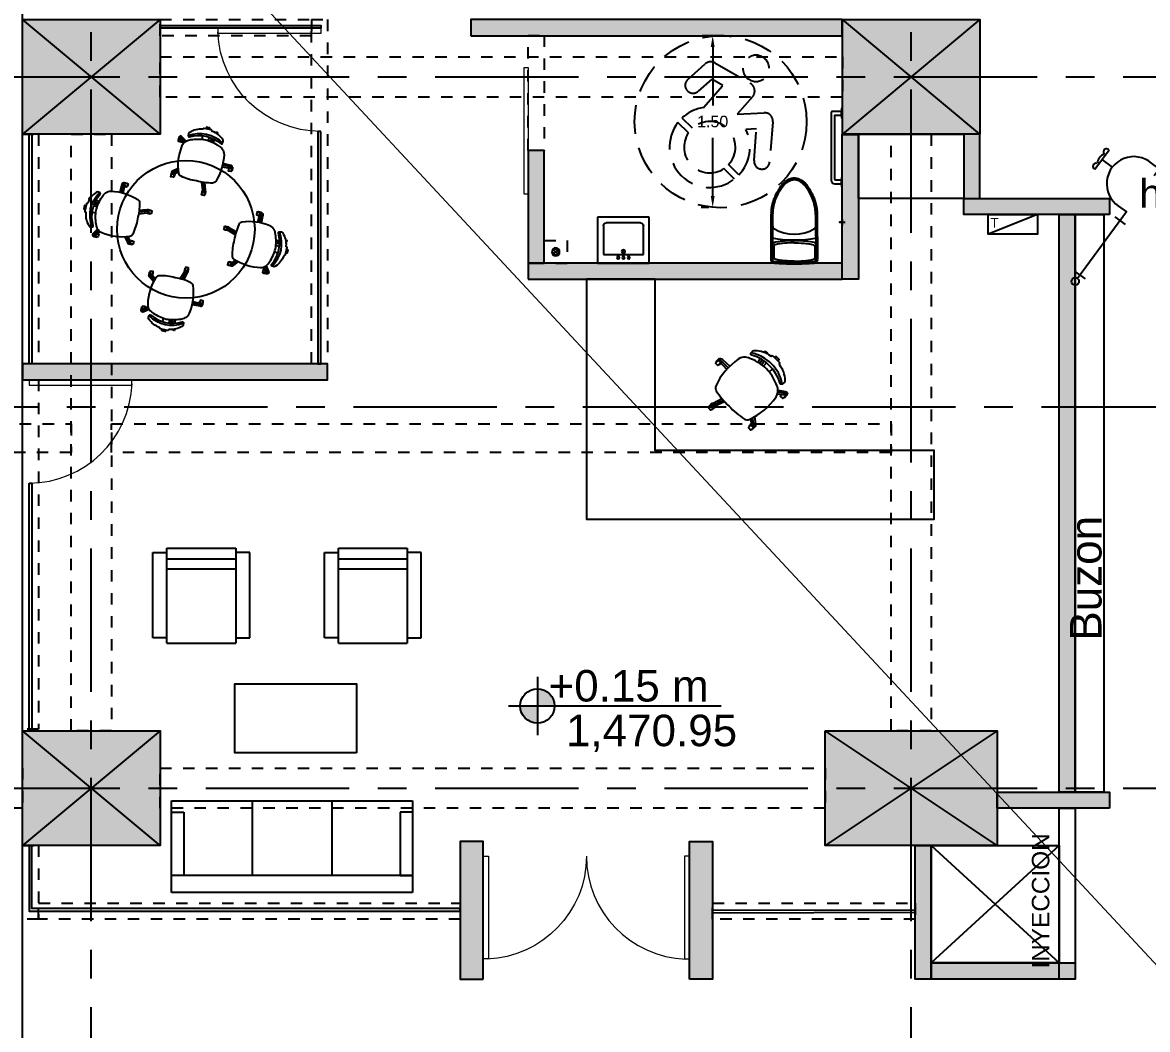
# Model space of a CAD drawing. Header units: metres. Extents: x -598 to 357, y -242 to 574.
# Drawn here: x -305.58 to -295.77, y 411.89 to 420.67 of the extents above; entities that cross this region are included whole.
import ezdxf

# ---------------------------------------------------------------- set-up
doc = ezdxf.new("R2010")
doc.units = ezdxf.units.M
doc.header["$PDMODE"] = 3
for name, pattern in [('xref_Nivel PB$0$CENTERX2', [4, 2.5, -0.5, 0.5, -0.5]), ('xref_Nivel PB$0$DASHED2', [0.375, 0.25, -0.125]), ('xref_Nivel PB$0$HIDDEN2', [0.1875, 0.125, -0.0625]), ('xref_Nivel PB$0$PHANTOM', [63.5, 31.75, -6.35, 6.35, -6.35, 6.35, -6.35]), ('Zxref_Eje_Pb$0$HIDDEN2', [0.1875, 0.125, -0.0625]), ('Zxref_Eje_Pb$0$ZXREF-EJES NTECH$0$XREF-EJES$0$CENTERX2', [4, 2.5, -0.5, 0.5, -0.5])]:
    doc.linetypes.add(name, pattern=pattern)
doc.layers.add('Muro Mamspoteria', color=5, linetype='Continuous', lineweight=9)
doc.layers.add('xref_Nivel PB$0$P-puerta', color=1, linetype='Continuous', lineweight=18)
for name, color, linetype in [('xref_Nivel PB$0$A-artefactos', 8, 'Continuous'), ('xref_Nivel PB$0$B-bordillo', 1, 'Continuous'), ('xref_Nivel PB$0$C-corte', 240, 'xref_Nivel PB$0$PHANTOM'), ('xref_Nivel PB$0$D-dintel mamposteria', 1, 'Continuous'), ('xref_Nivel PB$0$D-ducto', 2, 'Continuous'), ('xref_Nivel PB$0$G-grifo', 150, 'Continuous'), ('xref_Nivel PB$0$H-hatch mamposteria', 8, 'Continuous'), ('xref_Nivel PB$0$M-minusvalidos', 8, 'Continuous'), ('xref_Nivel PB$0$M-muebles', 1, 'Continuous'), ('xref_Nivel PB$0$M-muro mamposteria', 5, 'Continuous'), ('xref_Nivel PB$0$N-nivel', 2, 'Continuous'), ('xref_Nivel PB$0$R-reposadera', 1, 'Continuous'), ('xref_Nivel PB$0$T-tablero electrico', 42, 'Continuous'), ('xref_Nivel PB$0$T-texto', 2, 'Continuous'), ('xref_Nivel PB$0$V-vidrio', 1, 'Continuous'), ('xref_Nivel PB$0$Z-XREF', 7, 'Continuous'), ('Zxref_Eje_Pb$0$EJE-Columna', 4, 'Continuous'), ('Zxref_Eje_Pb$0$EJE-Linea', 8, 'Continuous'), ('Zxref_Eje_Pb$0$EJE-Viga', 8, 'Zxref_Eje_Pb$0$HIDDEN2')]:
    doc.layers.add(name, color=color, linetype=linetype)
doc.styles.add('xref_Nivel PB$0$Standard', font='arial.ttf')
doc.styles.add('xref_Nivel PB$0$TS', font='arial.ttf')
doc.dimstyles.new('xref_Nivel PB$0$Standard', dxfattribs={"dimtxt": 0.1, "dimasz": 0.1, "dimexe": 0.1, "dimexo": 0.0625, "dimgap": 0.09, "dimtad": 0, "dimtih": 1, "dimtoh": 1, "dimzin": 0, "dimdsep": 46, "dimtxsty": 'xref_Nivel PB$0$Standard', "dimcen": 0.09, "dimclrd": 1, "dimclre": 1, "dimclrt": 1, "dimadec": 0, "dimazin": 0, "dimtfac": 1, "dimtofl": 0, "dimtmove": 0, "dimatfit": 3, "dimfxl": 1, "dimtolj": 1, "dimtzin": 0, "dimarcsym": 0})

# ---------------------------------------------------------------- blocks, each defined once
blk = doc.blocks.new('xref_Nivel PB$0$Familia Puertas - P-7-13066183-AMUEBLADAS N8 _18_34')
at = {"layer": 'xref_Nivel PB$0$P-puerta'}
for p, q in [((-0.449, 1), (-0.5, 1)), ((-0.5, 1), (-0.5, 0)), ((-0.449, 0), (-0.449, 1)), ((-0.5, 0), (-0.449, 0))]:
    blk.add_line(p, q, dxfattribs=at)
at = {"layer": 'xref_Nivel PB$0$P-puerta', "color": 8, "true_color": 0x808080}
blk.add_arc((-0.497, 0.001), 1.002, 359.9645, 87.9854, dxfattribs=at)
blk = doc.blocks.new('xref_Nivel PB$0$XREF-NIVEL 3$0$silla reuniones')
at = {"layer": 'xref_Nivel PB$0$M-muebles', "linetype": 'Continuous'}
for p, q in [((302.3997, 64.1447), (302.4031, 64.1342)), ((302.4238, 64.0706), (302.4359, 64.0332)), ((302.4718, 64.039), (302.4718, 64.0785)), ((302.5437, 64.039), (302.5437, 64.0786)), ((302.7908, 64.0176), (302.7226, 63.968)), ((302.1579, 63.8118), (302.2658, 63.8118)), ((302.3997, 63.4789), (302.4331, 63.5817)), ((302.7909, 63.6061), (302.7249, 63.6541))]:
    blk.add_line(p, q, dxfattribs=at)
at = {"layer": 'xref_Nivel PB$0$M-muebles', "linetype": 'Continuous', "flags": 128}
for points in [[(302.4879, 64.1595), (302.4879, 64.1733, -0.398172), (302.4916, 64.1773), (302.5237, 64.1773, -0.412691), (302.5277, 64.1734), (302.5277, 64.1595)], [(302.3884, 64.1282, -0.742564), (302.4177, 64.1391, -0.742564)], [(302.7104, 63.9814), (302.7653, 64.0187, -1.263598), (302.7839, 63.993), (302.732, 63.9527)], [(302.7566, 63.9718, 0.310389), (302.7613, 63.9685), (302.7613, 63.9754)], [(302.7939, 64.0078, -0.257472), (302.7963, 64.0035), (302.7963, 63.9735, -0.414214), (302.7913, 63.9685), (302.7913, 63.9991)], [(302.2664, 63.7931), (302.178, 63.7959, -1.263598), (302.178, 63.8276), (302.2657, 63.8305)], [(302.1929, 63.7954), (302.1929, 63.7768, -0.414214), (302.1879, 63.7718), (302.1879, 63.7956)], [(302.4527, 63.5808), (302.421, 63.4931, -1.263598), (302.3908, 63.5029), (302.4141, 63.5832)], [(302.7301, 63.6726), (302.784, 63.6307, -1.263598), (302.7653, 63.6051), (302.7192, 63.6364)], [(302.7543, 63.6125), (302.7543, 63.5828, 0.414214), (302.7593, 63.5778), (302.7593, 63.6092)], [(302.794, 63.6147, -0.098723), (302.7943, 63.6128), (302.7943, 63.5828, -0.414214), (302.7893, 63.5778), (302.7893, 63.6043)], [(302.3885, 63.495, 0.323998), (302.385, 63.4902), (302.385, 63.4602, 0.414214), (302.39, 63.4552), (302.39, 63.4875)], [(302.4217, 63.4949, -0.319803), (302.425, 63.4902), (302.425, 63.4602, -0.414214), (302.42, 63.4552), (302.42, 63.4887)]]:
    blk.add_lwpolyline(points, format="xyb", dxfattribs=at)
for points in [[(302.3322, 64.0356, -0.474312), (302.3162, 64.0453), (302.314, 64.0688, -0.291327), (302.3235, 64.0835, -0.166781), (302.4538, 64.1465, 0.279544), (302.4599, 64.1512, -0.520787), (302.4666, 64.1595), (302.5489, 64.1595, -0.520787), (302.5557, 64.1512, 0.279544), (302.5617, 64.1465, -0.166781), (302.692, 64.0835, -0.291326), (302.7015, 64.0688), (302.6993, 64.0453, -0.466381), (302.6836, 64.0355, 0.2548)], [(302.3543, 64.0088, 0.09156), (302.3066, 63.9827, 0.169687), (302.275, 63.9269, 0.133266), (302.3012, 63.6224, 0.227697), (302.333, 63.5967, 0.074704), (302.5078, 63.5818, 0.074704), (302.6826, 63.5967, 0.227698), (302.7143, 63.6224, 0.133266), (302.7405, 63.9269, 0.169687), (302.7089, 63.9827, 0.09156), (302.6613, 64.0088, 0.085396), (302.5078, 64.0419, 0.085396)], [(302.1579, 63.8118, 0.414214), (302.1529, 63.8068), (302.1529, 63.7768, 0.414214), (302.1579, 63.7718)]]:
    blk.add_lwpolyline(points, format="xyb", close=True, dxfattribs=at)
for points in [[(302.4413, 64.0742), (302.4548, 64.0366)], [(302.4173, 64.0291), (302.4066, 64.0661)]]:
    blk.add_lwpolyline(points, dxfattribs=at)
at = {"layer": 'xref_Nivel PB$0$M-muebles', "linetype": 'Continuous'}
for points in [[(302.7613, 63.9754), (302.7613, 63.9585), (302.7913, 63.9585), (302.7913, 63.9991)], [(302.1579, 63.8118), (302.1579, 63.7618), (302.1879, 63.7618), (302.1879, 63.7956)], [(302.7593, 63.6092), (302.7593, 63.5678), (302.7893, 63.5678), (302.7893, 63.6043)], [(302.39, 63.4875), (302.39, 63.4452), (302.42, 63.4452), (302.42, 63.4887)]]:
    blk.add_lwpolyline(points, dxfattribs=at)
blk.add_arc((302.5078, 63.7602), 0.3434, 56.1133, 123.90779, dxfattribs=at)
blk = doc.blocks.new('xref_Nivel PB$0$XREF-NIVEL 3$0$ss')
at = {"layer": 'xref_Nivel PB$0$M-muebles'}
blk.add_circle((-2027.324, -1969.486), 0.75, dxfattribs=at)
for p, rotation in [((-2196.652, -2227.968), 45), ((-1768.841, -2138.814), 135)]:
    blk.add_blockref('xref_Nivel PB$0$XREF-NIVEL 3$0$silla reuniones', p, dxfattribs=dict(at, rotation=rotation))
at = {"layer": 'xref_Nivel PB$0$M-muebles', "xscale": -1}
for p, rotation in [((-1857.996, -2227.968), 315), ((-2285.807, -2138.814), 225)]:
    blk.add_blockref('xref_Nivel PB$0$XREF-NIVEL 3$0$silla reuniones', p, dxfattribs=dict(at, rotation=rotation))
blk = doc.blocks.new('xref_Nivel PB$0$sssa')
at = {"layer": 'xref_Nivel PB$0$M-muebles'}
for p, q in [((-1.0193, 0.5362), (1.0807, 0.5362)), ((-1.0193, -0.2638), (-1.0193, 0.5362)), ((1.0807, 0.5362), (1.0807, -0.2638)), ((-0.9126, 0.3862), (-1.0193, 0.3862)), ((-1.0193, 0.3862), (1.0807, 0.3862)), ((-0.9126, -0.1638), (-0.9126, 0.3862)), ((-0.316, -0.2638), (-0.316, 0.3862)), ((0.3774, -0.2638), (0.3774, 0.3862)), ((0.974, -0.1638), (0.974, 0.3862)), ((1.0807, 0.3862), (1.0807, -0.1638)), ((-1.0193, -0.1638), (-0.9126, -0.1638)), ((1.0807, -0.1638), (0.974, -0.1638)), ((1.0807, -0.2638), (-1.0193, -0.2638))]:
    blk.add_line(p, q, dxfattribs=at)
blk = doc.blocks.new('*U76')
at = {"layer": 'xref_Nivel PB$0$H-hatch mamposteria', "transparency": 33554585}
h = blk.add_hatch(color=256, dxfattribs=at)
h.dxf.hatch_style = 1
h.paths.add_polyline_path([(3240, 0), (3240, 140), (0, 140), (0, 0)])
at = {"layer": 'xref_Nivel PB$0$M-muro mamposteria'}
blk.add_lwpolyline([(3240, 0), (0, 0), (0, 140), (3240, 140), (3240, 0)], dxfattribs=at)
blk = doc.blocks.new('*U60')
at = {"layer": 'xref_Nivel PB$0$H-hatch mamposteria', "transparency": 33554585}
h = blk.add_hatch(color=256, dxfattribs=at)
h.dxf.hatch_style = 1
h.paths.add_polyline_path([(982.7, 0), (982.7, 140), (0, 140), (0, 0)])
at = {"layer": 'xref_Nivel PB$0$M-muro mamposteria'}
blk.add_lwpolyline([(982.7, 0), (0, 0), (0, 140), (982.7, 140), (982.7, 0)], dxfattribs=at)
blk = doc.blocks.new('*U39')
at = {"layer": 'xref_Nivel PB$0$H-hatch mamposteria', "transparency": 33554585}
h = blk.add_hatch(color=256, dxfattribs=at)
h.dxf.hatch_style = 1
h.paths.add_polyline_path([(1262.7, 0), (1262.7, 140), (0, 140), (0, 0)])
at = {"layer": 'xref_Nivel PB$0$M-muro mamposteria'}
blk.add_lwpolyline([(1262.7, 0), (0, 0), (0, 140), (1262.7, 140), (1262.7, 0)], dxfattribs=at)
blk = doc.blocks.new('*U43')
at = {"layer": 'xref_Nivel PB$0$H-hatch mamposteria', "transparency": 33554585}
h = blk.add_hatch(color=256, dxfattribs=at)
h.dxf.hatch_style = 1
h.paths.add_polyline_path([(2740, 0), (2740, 140), (0, 140), (0, 0)])
at = {"layer": 'xref_Nivel PB$0$M-muro mamposteria'}
blk.add_lwpolyline([(2740, 0), (0, 0), (0, 140), (2740, 140), (2740, 0)], dxfattribs=at)
blk = doc.blocks.new('*U62')
at = {"layer": 'xref_Nivel PB$0$H-hatch mamposteria', "transparency": 33554585}
h = blk.add_hatch(color=256, dxfattribs=at)
h.dxf.hatch_style = 1
h.paths.add_polyline_path([(5035, 0), (5035, 140), (0, 140), (0, 0)])
at = {"layer": 'xref_Nivel PB$0$M-muro mamposteria'}
blk.add_lwpolyline([(5035, 0), (0, 0), (0, 140), (5035, 140), (5035, 0)], dxfattribs=at)
blk = doc.blocks.new('*U52')
at = {"layer": 'xref_Nivel PB$0$D-dintel mamposteria', "linetype": 'xref_Nivel PB$0$HIDDEN2', "ltscale": 0.5}
blk.add_lwpolyline([(0.14, 0), (0, 0), (0, 2), (0.14, 2)], close=True, dxfattribs=at)
blk = doc.blocks.new('*U221')
at = {"layer": 'xref_Nivel PB$0$H-hatch mamposteria', "transparency": 33554585}
h = blk.add_hatch(color=256, dxfattribs=at)
h.dxf.hatch_style = 1
h.paths.add_polyline_path([(1200.1, 0), (1200.1, 200.2), (0, 200.2), (0, 0)])
at = {"layer": 'xref_Nivel PB$0$M-muro mamposteria'}
blk.add_lwpolyline([(1200.1, 0), (0, 0), (0, 200.2), (1200.1, 200.2), (1200.1, 0)], dxfattribs=at)
blk = doc.blocks.new('*U53')
at = {"layer": 'xref_Nivel PB$0$D-dintel mamposteria', "linetype": 'xref_Nivel PB$0$HIDDEN2', "ltscale": 0.5}
blk.add_lwpolyline([(0.14, 0), (0, 0), (0, 1.7669), (0.14, 1.7669)], close=True, dxfattribs=at)
blk = doc.blocks.new('*U54')
at = {"layer": 'xref_Nivel PB$0$D-dintel mamposteria', "linetype": 'xref_Nivel PB$0$HIDDEN2', "ltscale": 0.5}
blk.add_lwpolyline([(0.14, 0), (0, 0), (0, 3.6781), (0.14, 3.6781)], close=True, dxfattribs=at)
blk = doc.blocks.new('*U55')
at = {"layer": 'xref_Nivel PB$0$D-dintel mamposteria', "linetype": 'xref_Nivel PB$0$HIDDEN2', "ltscale": 0.5}
blk.add_lwpolyline([(0.14, 0), (0, 0), (0, 0.6434), (0.14, 0.6434)], close=True, dxfattribs=at)
blk = doc.blocks.new('xref_Nivel PB$0$L3')
at = {"layer": 'xref_Nivel PB$0$A-artefactos'}
for p, q in [((24.5796, 24.0767), (25.0296, 24.0767)), ((24.5796, 23.6767), (24.5796, 24.0767)), ((25.0296, 24.0767), (25.0296, 23.6767)), ((24.5796, 23.7517), (24.5796, 24.0017)), ((24.6296, 23.7517), (24.6296, 24.0017)), ((24.6296, 23.7517), (24.6296, 24.0017)), ((24.6546, 24.0267), (24.9546, 24.0267)), ((24.6546, 24.0267), (24.9546, 24.0267)), ((24.9796, 24.0017), (24.9796, 23.7517)), ((24.9796, 24.0017), (24.9796, 23.7517)), ((25.0296, 24.0017), (25.0296, 23.6767)), ((24.9796, 23.7517), (24.6296, 23.7517)), ((24.9796, 23.7517), (24.8832, 23.7517)), ((25.0296, 23.6767), (24.5796, 23.6767)), ((25.0296, 23.6767), (24.5796, 23.6767))]:
    blk.add_line(p, q, dxfattribs=at)
for centre, radius in [((24.8046, 23.7766), 0.0161), ((24.8046, 23.7766), 0.0111), ((24.7588, 23.7245), 0.0111), ((24.8046, 23.7245), 0.0111), ((24.8504, 23.7245), 0.0111)]:
    blk.add_circle(centre, radius, dxfattribs=at)
for centre, start, end in [((24.6546, 24.0017), 90, 180), ((24.6546, 24.0017), 90, 180), ((24.9546, 24.0017), 0, 90), ((24.9546, 24.0017), 0, 90)]:
    blk.add_arc(centre, 0.025, start, end, dxfattribs=at)
blk = doc.blocks.new('xref_Nivel PB$0$Toilet_Oval_17859 - MO- Inodoro-439146-NIVEL TIPICO 5 - 7  - AMOBLADO')
at = {"layer": 'xref_Nivel PB$0$A-artefactos', "lineweight": 50}
for p, q in [((-0.196, 0.4633), (-0.194, 0.0621)), ((0.194, 0.0621), (0.196, 0.4633))]:
    blk.add_line(p, q, dxfattribs=at)
at = {"layer": 'xref_Nivel PB$0$A-artefactos'}
for p, q in [((-0.1786, 0.3447), (-0.1786, 0.4512)), ((0.1786, 0.3447), (0.1786, 0.4512))]:
    blk.add_line(p, q, dxfattribs=at)
at = {"layer": 'xref_Nivel PB$0$A-artefactos', "lineweight": 25}
for p, q in [((-0.1887, 0.1708), (-0.1884, 0.0926)), ((0.1887, 0.1708), (0.1884, 0.0926))]:
    blk.add_line(p, q, dxfattribs=at)
at = {"layer": 'xref_Nivel PB$0$A-artefactos', "lineweight": 50}
for centre, radius, start, end in [((0, -1.9235), 2.4182, 90, 94.04533), ((0, -1.9235), 2.4182, 85.95467, 90), ((-0.1706, 0.4633), 0.0254, 90, 180), ((0.1706, 0.4633), 0.0254, 360, 90)]:
    blk.add_arc(centre, radius, start, end, dxfattribs=at)
at = {"layer": 'xref_Nivel PB$0$A-artefactos', "lineweight": 25}
for centre, radius, start, end in [((-0.1579, 0.3484), 0.0381, 180, 262.10458), ((0, 1.487), 1.1875, 262.10458, 277.89542), ((0.1579, 0.3484), 0.0381, 277.89542, 0), ((0, -0.0901), 0.3336, 58.03037, 121.96963), ((-0.1626, 0.1709), 0.0261, 122.44973, 180.22557), ((0.1626, 0.1709), 0.0261, 359.77443, 57.55027)]:
    blk.add_arc(centre, radius, start, end, dxfattribs=at)
at = {"layer": 'xref_Nivel PB$0$A-artefactos'}
blk.add_arc((0, -0.8197), 1.112, 79.84792, 100.15208, dxfattribs=at)
for points in [[(0, 0.4774), (-0.0484, 0.4774), (-0.1037, 0.4729), (-0.1428, 0.4681), (-0.1653, 0.461), (-0.1744, 0.4578), (-0.1786, 0.4531), (-0.1786, 0.4512)], [(0, 0.4774), (0.0484, 0.4774), (0.1037, 0.4729), (0.1428, 0.4681), (0.1653, 0.461), (0.1744, 0.4578), (0.1786, 0.4531), (0.1786, 0.4512)], [(0, 0.3185), (-0.0484, 0.3185), (-0.1037, 0.323), (-0.1428, 0.3278), (-0.1653, 0.3349), (-0.1744, 0.3381), (-0.1786, 0.3428), (-0.1786, 0.3447)], [(0, 0.3185), (0.0484, 0.3185), (0.1037, 0.323), (0.1428, 0.3278), (0.1653, 0.3349), (0.1744, 0.3381), (0.1786, 0.3428), (0.1786, 0.3447)]]:
    blk.add_open_spline(points, degree=3, knots=[0, 0, 0, 0, 0.1566407, 0.2861825, 0.3655305, 0.4088071, 0.4283279, 0.4283279, 0.4283279, 0.4283279], dxfattribs=at)
at = {"layer": 'xref_Nivel PB$0$A-artefactos', "lineweight": 50}
for points, knots in [([(-0.194, 0.0621), (-0.1937, 0.0503), (-0.1924, 0.028), (-0.189, 0.0038), (-0.1855, -0.0137), (-0.1826, -0.0259), (-0.1794, -0.0373), (-0.176, -0.048), (-0.1724, -0.0579), (-0.1688, -0.0672), (-0.165, -0.0758), (-0.1613, -0.084), (-0.1576, -0.0916), (-0.1529, -0.1013), (-0.1473, -0.1124), (-0.141, -0.1244), (-0.133, -0.1391), (-0.1251, -0.152), (-0.117, -0.1643), (-0.1107, -0.1733), (-0.1038, -0.1821), (-0.0962, -0.1908), (-0.0878, -0.1992), (-0.0783, -0.2075), (-0.0677, -0.2156), (-0.0585, -0.2217), (-0.0519, -0.2254), (-0.0482, -0.2275), (-0.0454, -0.2289), (-0.0426, -0.2302), (-0.0399, -0.2315), (-0.0376, -0.2325), (-0.0356, -0.2332), (-0.0335, -0.2339), (-0.0309, -0.2348), (-0.0276, -0.2357), (-0.0241, -0.2366), (-0.0201, -0.2374), (-0.0156, -0.2381), (-0.0092, -0.2391), (-0.0038, -0.2397), (0, -0.24)], [0, 0, 0, 0, 0.041667, 0.083333, 0.104167, 0.125, 0.145833, 0.166667, 0.1875, 0.208333, 0.229167, 0.25, 0.270833, 0.291667, 0.333333, 0.375, 0.416667, 0.5, 0.541667, 0.583333, 0.625, 0.666667, 0.708333, 0.75, 0.791667, 0.833333, 0.854167, 0.864583, 0.875, 0.885417, 0.895833, 0.90625, 0.911458, 0.916667, 0.927083, 0.9375, 0.947917, 0.958333, 0.96875, 0.979167, 1, 1, 1, 1]), ([(0, -0.24), (0.0038, -0.2397), (0.0092, -0.2391), (0.0156, -0.2381), (0.0201, -0.2374), (0.0241, -0.2366), (0.0276, -0.2357), (0.0309, -0.2348), (0.0341, -0.2338), (0.0371, -0.2327), (0.0399, -0.2315), (0.0426, -0.2302), (0.0454, -0.2289), (0.0482, -0.2275), (0.0519, -0.2254), (0.0585, -0.2217), (0.0677, -0.2156), (0.0783, -0.2075), (0.0878, -0.1992), (0.0962, -0.1908), (0.1038, -0.1821), (0.1107, -0.1733), (0.117, -0.1643), (0.1251, -0.152), (0.133, -0.1391), (0.141, -0.1244), (0.1473, -0.1124), (0.1529, -0.1013), (0.1576, -0.0916), (0.1613, -0.084), (0.165, -0.0758), (0.1688, -0.0672), (0.1724, -0.0579), (0.176, -0.048), (0.1794, -0.0373), (0.1826, -0.0259), (0.1855, -0.0137), (0.189, 0.0038), (0.1924, 0.028), (0.1937, 0.0503), (0.194, 0.0621)], [0, 0, 0, 0, 0.020833, 0.03125, 0.041667, 0.052083, 0.0625, 0.072917, 0.083333, 0.09375, 0.104167, 0.114583, 0.125, 0.135417, 0.145833, 0.166667, 0.208333, 0.25, 0.291667, 0.333333, 0.375, 0.416667, 0.458333, 0.5, 0.583333, 0.625, 0.666667, 0.708333, 0.729167, 0.75, 0.770833, 0.791667, 0.8125, 0.833333, 0.854167, 0.875, 0.895833, 0.916667, 0.958333, 1, 1, 1, 1])]:
    blk.add_open_spline(points, degree=3, knots=knots, dxfattribs=at)
at = {"layer": 'xref_Nivel PB$0$A-artefactos', "lineweight": 25}
for points in [[(-0.1884, 0.0926), (-0.1844, 0.0317), (-0.1781, -0.0197), (-0.1546, -0.0809), (-0.1328, -0.1236), (-0.1143, -0.1557), (-0.0938, -0.1851), (-0.066, -0.2094), (-0.0504, -0.2203), (-0.0177, -0.234), (0, -0.2337)], [(0.1884, 0.0926), (0.1844, 0.0317), (0.1781, -0.0197), (0.1546, -0.0809), (0.1328, -0.1236), (0.1143, -0.1557), (0.0938, -0.1851), (0.066, -0.2094), (0.0504, -0.2203), (0.0177, -0.234), (0, -0.2337)]]:
    blk.add_open_spline(points, degree=3, knots=[0, 0, 0, 0, 0.19509, 0.375915, 0.540569, 0.672678, 0.792703, 0.893059, 0.993012, 1.071971, 1.071971, 1.071971, 1.071971], dxfattribs=at)
blk = doc.blocks.new('xref_Nivel PB$0$BARRA APOYO ANGULAR RECTA - PLANTA')
at = {"layer": 'Defpoints'}
blk.add_lwpolyline([(-0.025, 0), (0.025, 0), (0, 0), (0, -0.025), (0, 0.025)], dxfattribs=at)
at = {"layer": 'xref_Nivel PB$0$M-minusvalidos', "color": 0}
for p, q in [((-0.934, -0.008), (-0.966, -0.008)), ((-0.334, -0.008), (-0.366, -0.008))]:
    blk.add_line(p, q, dxfattribs=at)
blk.add_lwpolyline([(-0.31, 0), (-0.39, 0), (-0.39, -0.008), (-0.366, -0.008), (-0.366, -0.058, -0.414214), (-0.374, -0.066), (-0.934, -0.066), (-0.934, -0.008), (-0.91, -0.008), (-0.91, 0), (-0.99, 0), (-0.99, -0.008), (-0.966, -0.008), (-0.966, -0.082, 0.414214), (-0.95, -0.098), (-0.366, -0.098, 0.414214), (-0.334, -0.066), (-0.334, -0.008), (-0.31, -0.008), (-0.31, 0)], format="xyb", dxfattribs=at)
blk = doc.blocks.new('*D230')
at = {"layer": 'Defpoints', "color": 0, "transparency": 16777216}
for p in [(-299.7186, 420.5545), (-299.5634, 420.5545), (-299.5354, 419.0545)]:
    blk.add_point(p, dxfattribs=at)
at = {"layer": 'xref_Nivel PB$0$M-minusvalidos', "color": 1, "lineweight": -2, "transparency": 16777216}
for p, q in [((-299.6561, 420.5545), (-299.4634, 420.5545)), ((-299.5634, 420.4545), (-299.5634, 419.9456)), ((-299.5634, 419.1545), (-299.5634, 419.6635)), ((-299.5979, 419.0545), (-299.6634, 419.0545))]:
    blk.add_line(p, q, dxfattribs=at)
at = {"layer": 'xref_Nivel PB$0$M-minusvalidos', "color": 1, "transparency": 16777216}
for points in [[(-299.58, 420.4545), (-299.5467, 420.4545), (-299.5634, 420.5545)], [(-299.58, 419.1545), (-299.5467, 419.1545), (-299.5634, 419.0545)]]:
    blk.add_solid(points, dxfattribs=at)
at = {"layer": 'xref_Nivel PB$0$M-minusvalidos', "color": 1, "transparency": 16777216, "insert": (-299.5634, 419.8045), "char_height": 0.1, "attachment_point": 5, "style": 'xref_Nivel PB$0$Standard'}
blk.add_mtext('\\A1;1.50', dxfattribs=at)
blk = doc.blocks.new('Zxref_Eje_Pb$0$1.00x1.20')
at = {"layer": 'Zxref_Eje_Pb$0$EJE-Columna', "transparency": 33554559}
h = blk.add_hatch(color=8, dxfattribs=at)
h.dxf.hatch_style = 1
h.paths.add_polyline_path([(-0.6, 0.5), (0.6, 0.5), (0.6, -0.5), (-0.6, -0.5)])
at = {"layer": 'Defpoints'}
for points in [[(0.6, 0.5), (-0.6, -0.5)], [(0.6, -0.5), (-0.6, 0.5)]]:
    blk.add_lwpolyline(points, dxfattribs=at)
at = {"layer": 'Zxref_Eje_Pb$0$EJE-Columna'}
blk.add_lwpolyline([(-0.6, 0.5), (0.6, 0.5), (0.6, -0.5), (-0.6, -0.5)], close=True, dxfattribs=at)
blk = doc.blocks.new('Zxref_Eje_Pb$0$1.00x1.50')
at = {"layer": 'Zxref_Eje_Pb$0$EJE-Columna', "transparency": 33554559}
h = blk.add_hatch(color=8, dxfattribs=at)
h.dxf.hatch_style = 1
h.paths.add_polyline_path([(-0.75, 0.5), (0.75, 0.5), (0.75, -0.5), (-0.75, -0.5)])
at = {"layer": 'Defpoints'}
for points in [[(0.75, 0.5), (-0.75, -0.5)], [(0.75, -0.5), (-0.75, 0.5)]]:
    blk.add_lwpolyline(points, dxfattribs=at)
at = {"layer": 'Zxref_Eje_Pb$0$EJE-Columna'}
blk.add_lwpolyline([(-0.75, 0.5), (0.75, 0.5), (0.75, -0.5), (-0.75, -0.5)], close=True, dxfattribs=at)
blk = doc.blocks.new('Zxref_Eje_Pb')
at = {"layer": 'Zxref_Eje_Pb$0$EJE-Linea', "linetype": 'Zxref_Eje_Pb$0$ZXREF-EJES NTECH$0$XREF-EJES$0$CENTERX2', "ltscale": 0.5}
for points in [[(54.531, 7.5687), (54.531, 67.2287)], [(61.681, 7.5687), (61.681, 67.2287)], [(37.531, 22.9287), (73.531, 22.9287)], [(37.531, 16.7287), (73.531, 16.7287)]]:
    blk.add_lwpolyline(points, dxfattribs=at)
at = {"layer": 'Zxref_Eje_Pb$0$EJE-Viga', "ltscale": 0.75}
for points in [[(61.081, 23.1037), (61.081, 22.7537), (55.131, 22.7537), (55.131, 23.1037)], [(54.356, 22.4287), (54.706, 22.4287), (54.706, 17.2287), (54.356, 17.2287)], [(61.506, 22.4287), (61.856, 22.4287), (61.856, 17.2287), (61.506, 17.2287)], [(54.356, 19.9037), (54.356, 19.6537), (48.506, 19.6537), (48.506, 19.9037)], [(61.506, 19.9037), (61.506, 19.6537), (54.706, 19.6537), (54.706, 19.9037)], [(53.931, 16.9037), (53.931, 16.5537), (48.931, 16.5537), (48.931, 16.9037)], [(60.931, 16.9037), (60.931, 16.5537), (55.131, 16.5537), (55.131, 16.9037)]]:
    blk.add_lwpolyline(points, close=True, dxfattribs=at)
at = {"layer": 'Zxref_Eje_Pb$0$EJE-Columna'}
for name, p in [('Zxref_Eje_Pb$0$1.00x1.20', (54.531, 22.9287)), ('Zxref_Eje_Pb$0$1.00x1.20', (61.681, 22.9287)), ('Zxref_Eje_Pb$0$1.00x1.20', (54.531, 16.7287)), ('Zxref_Eje_Pb$0$1.00x1.50', (61.681, 16.7287))]:
    blk.add_blockref(name, p, dxfattribs=at)
blk = doc.blocks.new('*U64')
at = {"layer": 'xref_Nivel PB$0$H-hatch mamposteria', "transparency": 33554585}
h = blk.add_hatch(color=256, dxfattribs=at)
h.dxf.hatch_style = 1
h.paths.add_polyline_path([(1256.1, 0), (1256.1, 140), (0, 140), (0, 0)])
at = {"layer": 'xref_Nivel PB$0$M-muro mamposteria'}
blk.add_lwpolyline([(1256.1, 0), (0, 0), (0, 140), (1256.1, 140), (1256.1, 0)], dxfattribs=at)
blk = doc.blocks.new('*U68')
at = {"layer": 'xref_Nivel PB$0$H-hatch mamposteria', "transparency": 33554585}
h = blk.add_hatch(color=256, dxfattribs=at)
h.dxf.hatch_style = 1
h.paths.add_polyline_path([(981.1, 0), (981.1, 140), (0, 140), (0, 0)])
at = {"layer": 'xref_Nivel PB$0$M-muro mamposteria'}
blk.add_lwpolyline([(981.1, 0), (0, 0), (0, 140), (981.1, 140), (981.1, 0)], dxfattribs=at)
blk = doc.blocks.new('*U65')
at = {"layer": 'xref_Nivel PB$0$H-hatch mamposteria', "transparency": 33554585}
h = blk.add_hatch(color=256, dxfattribs=at)
h.dxf.hatch_style = 1
h.paths.add_polyline_path([(1164.5, 0), (1164.5, 140), (0, 140), (0, 0)])
at = {"layer": 'xref_Nivel PB$0$M-muro mamposteria'}
blk.add_lwpolyline([(1164.5, 0), (0, 0), (0, 140), (1164.5, 140), (1164.5, 0)], dxfattribs=at)
blk = doc.blocks.new('*U66')
at = {"layer": 'xref_Nivel PB$0$H-hatch mamposteria', "transparency": 33554585}
h = blk.add_hatch(color=256, dxfattribs=at)
h.dxf.hatch_style = 1
h.paths.add_polyline_path([(560, 0), (560, 140), (0, 140), (0, 0)])
at = {"layer": 'xref_Nivel PB$0$M-muro mamposteria'}
blk.add_lwpolyline([(560, 0), (0, 0), (0, 140), (560, 140), (560, 0)], dxfattribs=at)
blk = doc.blocks.new('*U63')
at = {"layer": 'xref_Nivel PB$0$H-hatch mamposteria', "transparency": 33554585}
h = blk.add_hatch(color=256, dxfattribs=at)
h.dxf.hatch_style = 1
h.paths.add_polyline_path([(1271.4, 0), (1271.4, 140), (0, 140), (0, 0)])
at = {"layer": 'xref_Nivel PB$0$M-muro mamposteria'}
blk.add_lwpolyline([(1271.4, 0), (0, 0), (0, 140), (1271.4, 140), (1271.4, 0)], dxfattribs=at)
blk = doc.blocks.new('xref_Nivel PB$0$Flechitas')
at = {"layer": 'xref_Nivel PB$0$T-texto', "color": 8}
for points in [[(-0.3255, 0.15, 0, 0.125, 0), (-0.2005, 0.15, 0, 0, 0), (0, 0.15, 0, 0, 0)], [(-0.3255, 0, 0, 0.125, 0), (-0.2005, 0, 0, 0, 0), (0, 0, 0, 0, 0)], [(-0.3255, -0.15, 0, 0.125, 0), (-0.2005, -0.15, 0, 0, 0), (0, -0.15, 0, 0, 0)]]:
    blk.add_lwpolyline(points, format="xyseb", dxfattribs=at)
blk = doc.blocks.new('xref_Nivel PB$0$Reposadera')
at = {"layer": 'Defpoints'}
for p, q in [((0.0246, 0.0246), (-0.0246, -0.0246)), ((0.0246, -0.0246), (-0.0246, 0.0246))]:
    blk.add_line(p, q, dxfattribs=at)
at = {"layer": 'xref_Nivel PB$0$R-reposadera', "color": 8, "linetype": 'xref_Nivel PB$0$HIDDEN2', "ltscale": 0.07}
blk.add_lwpolyline([(0.1, -0.1), (0.1, 0.1), (-0.1, 0.1), (-0.1, -0.1)], close=True, dxfattribs=at)
at = {"layer": 'xref_Nivel PB$0$R-reposadera'}
blk.add_circle((0, 0), 0.0347, dxfattribs=at)
at = {"layer": 'xref_Nivel PB$0$R-reposadera', "linetype": 'xref_Nivel PB$0$HIDDEN2'}
blk.add_circle((0, 0), 0.025, dxfattribs=at)
blk = doc.blocks.new('xref_Nivel PB$0$TABLERO ELECTRICO')
at = {"layer": 'xref_Nivel PB$0$T-tablero electrico', "transparency": 33554495}
h = blk.add_hatch(dxfattribs=at)
h.set_pattern_fill('ANGLE', color=256)
h.set_pattern_definition([(0, (-44.7575, -52.883), (0, 6.985), [5.08, -1.905]), (90, (-44.7575, -52.883), (-6.985, 4e-16), [5.08, -1.905])])
h.paths.add_polyline_path([(0.4306, 0), (0.4306, 0.171), (0, 0)])
at = {"layer": 'xref_Nivel PB$0$T-tablero electrico'}
blk.add_lwpolyline([(0, 0.171), (0.4306, 0.171), (0.4306, 0), (0, 0)], close=True, dxfattribs=at)
blk.add_lwpolyline([(0.4306, 0.171), (0, 0)], dxfattribs=at)
at = {"layer": 'xref_Nivel PB$0$T-tablero electrico', "insert": (0.0186, 0.1401), "char_height": 0.0853, "attachment_point": 1, "style": 'xref_Nivel PB$0$Standard'}
blk.add_mtext_dynamic_manual_height_columns('T', width=0.001776, gutter_width=0.4264, heights=[0], dxfattribs=at)
blk = doc.blocks.new('xref_Nivel PB$0$Minusvalidos')
at = {"layer": 'xref_Nivel PB$0$M-minusvalidos', "linetype": 'xref_Nivel PB$0$DASHED2'}
for points in [[(0.289, 0.6878, 1), (0.5177, 0.6878, 1)], [(0.523, -0.1278, -1), (0.3862, -0.1171), (0.4077, 0.1588), (0.3154, 0.1535, -0.312839), (0.2543, -0.2416), (0.1646, -0.1519, 0.960656), (-0.1519, 0.1646), (-0.2416, 0.2543, -0.151559), (-0.0552, 0.3464), (0.1128, 0.5377), (0.0167, 0.593), (-0.1005, 0.4884, -1), (-0.1918, 0.5907), (-0.0405, 0.7257, -0.323153), (0.0446, 0.7345), (0.3528, 0.5573, -0.473692), (0.3725, 0.4382), (0.2398, 0.2871), (0.4731, 0.3004, -0.454189), (0.5502, 0.2217)], [(0.2147, -0.2774), (0.1239, -0.1866, -0.818223), (-0.1866, 0.1239), (-0.2774, 0.2147, 0.880646)]]:
    blk.add_lwpolyline(points, format="xyb", close=True, dxfattribs=at)
blk.add_circle((0.0951, 0.2221), 0.75, dxfattribs=at)
blk = doc.blocks.new('xref_Nivel PB$0$NIVEL')
at = {"layer": 'xref_Nivel PB$0$N-nivel'}
h = blk.add_hatch(color=256, dxfattribs=at)
h.dxf.hatch_style = 1
h.paths.add_polyline_path([(0, 0), (-0.12, 0, 0.414214), (0, -0.12)])
h.paths.add_polyline_path([(0, 0.12), (0, 0), (0.12, 0, 0.414214)])
for p, q in [((0, 0.2027), (0, -0.2027)), ((-0.2027, 0), (0.2027, 0))]:
    blk.add_line(p, q, dxfattribs=at)
blk.add_circle((0, 0), 0.12, dxfattribs=at)
blk = doc.blocks.new('xref_Nivel PB$0$Grifo0.60')
at = {"layer": 'xref_Nivel PB$0$G-grifo'}
for p, q in [((0.1706, 0.9774), (0.2946, 1.1459)), ((0.2326, 1.0616), (0.323, 0.995)), ((0.6894, 0.9222), (0.776, 1.0399)), ((0.7103, 0.9068), (0.7969, 1.0245)), ((0.3456, 0.5631), (0.435, 0.4972)), ((-0.0044, 0.0877), (0.085, 0.0219))]:
    blk.add_line(p, q, dxfattribs=at)
blk.add_lwpolyline([(0.7327, 0.981), (0.6639, 1.0317, 1.053141), (0.3773, 0.6565), (0.446, 0.6059), (0.0192, 0.0261)], format="xyb", dxfattribs=at)
blk.add_circle((0, 0), 0.0324, dxfattribs=at)
for centre, radius, start, end in [((0.2953, 1.0155), 0.1051, 114.8351, 172.44443), ((0.2731, 1.1281), 0.0279, 39.50406, 218.25142), ((0.1811, 1.0032), 0.0279, 69.02811, 247.77547)]:
    blk.add_arc(centre, radius, start, end, dxfattribs=at)
at = {"layer": 'xref_Nivel PB$0$G-grifo', "insert": (0.5592, 0.8916), "char_height": 0.25, "attachment_point": 1, "style": 'xref_Nivel PB$0$Standard'}
blk.add_mtext_dynamic_manual_height_columns('h:0.60', width=0.172873, gutter_width=1.25, heights=[0], dxfattribs=at)
blk = doc.blocks.new('*U122')
at = {"layer": 'xref_Nivel PB$0$H-hatch mamposteria', "transparency": 33554585}
h = blk.add_hatch(color=256, dxfattribs=at)
h.dxf.hatch_style = 1
h.paths.add_polyline_path([(2660.7, 0), (2660.7, 140), (0, 140), (0, 0)])
at = {"layer": 'xref_Nivel PB$0$M-muro mamposteria'}
blk.add_lwpolyline([(2660.7, 0), (0, 0), (0, 140), (2660.7, 140), (2660.7, 0)], dxfattribs=at)
blk = doc.blocks.new('xref_Nivel PB$0$F28')
for p, q in [((-0.33033, 0.01454), (0.27136, 0.01454)), ((-0.33033, -0.81216), (-0.33033, 0.01454)), ((0.27136, 0.01454), (0.27136, -0.81216)), ((-0.45235, -0.76564), (-0.45235, -0.02142)), ((-0.45235, -0.02142), (-0.33815, -0.02142)), ((0.39338, -0.02142), (0.27918, -0.02142)), ((0.39338, -0.76564), (0.39338, -0.02142)), ((-0.33033, -0.07806), (0.27136, -0.07806)), ((-0.33033, -0.16606), (0.27136, -0.16606)), ((-0.33577, -0.76564), (-0.45235, -0.76564)), ((0.2768, -0.76564), (0.39338, -0.76564)), ((-0.33033, -0.81216), (0.27136, -0.81216))]:
    blk.add_line(p, q)
blk = doc.blocks.new('xref_Nivel PB$0$63432816')
at = {"layer": 'xref_Nivel PB$0$M-muebles', "xscale": 10, "zscale": 10}
blk.add_blockref('xref_Nivel PB$0$F28', (0.1644, -0.0539), dxfattribs=at)
blk = doc.blocks.new('*U125')
at = {"layer": 'xref_Nivel PB$0$D-dintel mamposteria', "linetype": 'xref_Nivel PB$0$HIDDEN2', "ltscale": 0.5}
blk.add_lwpolyline([(0.14, 0), (0, 0), (0, 3.0452), (0.14, 3.0452)], close=True, dxfattribs=at)
blk = doc.blocks.new('*U126')
at = {"layer": 'xref_Nivel PB$0$D-dintel mamposteria', "linetype": 'xref_Nivel PB$0$HIDDEN2', "ltscale": 0.5}
blk.add_lwpolyline([(0.14, 0), (0, 0), (0, 3), (0.14, 3)], close=True, dxfattribs=at)
blk = doc.blocks.new('*U127')
at = {"layer": 'xref_Nivel PB$0$D-dintel mamposteria', "linetype": 'xref_Nivel PB$0$HIDDEN2', "ltscale": 0.5}
blk.add_lwpolyline([(0.14, 0), (0, 0), (0, 1.3194), (0.14, 1.3194)], close=True, dxfattribs=at)
blk = doc.blocks.new('*U132')
at = {"layer": 'xref_Nivel PB$0$D-dintel mamposteria', "linetype": 'xref_Nivel PB$0$HIDDEN2', "ltscale": 0.5}
blk.add_lwpolyline([(0.14, 0), (0, 0), (0, 1.0024), (0.14, 1.0024)], close=True, dxfattribs=at)

msp = doc.modelspace()

# ---------------------------------------------------------------- linework, layer by layer
at = {"layer": 'xref_Nivel PB$0$B-bordillo'}
msp.add_lwpolyline([(-305.5827, 411.0883), (-305.5827, 434.4932), (-300.5727, 434.4932), (-300.5727, 438.0932), (-295.501, 438.0932), (-295.501, 411.0883)], dxfattribs=at)
at = {"layer": 'xref_Nivel PB$0$M-muebles'}
for points in [[(-297.3727, 419.1332), (-298.2927, 419.1332), (-298.2927, 419.6932), (-297.3727, 419.6932)], [(-300.6651, 418.4304), (-300.6651, 416.3366), (-297.6327, 416.3366), (-297.6327, 416.9366), (-300.0651, 416.9366), (-300.0651, 418.4304)], [(-302.6691, 414.3014), (-303.7323, 414.3014), (-303.7323, 414.9014), (-302.6691, 414.9014)]]:
    msp.add_lwpolyline(points, close=True, dxfattribs=at)
at = {"layer": 'xref_Nivel PB$0$V-vidrio'}
for points in [[(-305.5252, 413.4932), (-305.5252, 412.9189), (-301.7646, 412.9189), (-301.7646, 412.9439), (-305.5002, 412.9439), (-305.5002, 413.4932)], [(-299.5646, 412.9287), (-297.7977, 412.9322), (-297.7977, 412.9073), (-299.5646, 412.9037)]]:
    msp.add_lwpolyline(points, close=True, dxfattribs=at)

# ---------------------------------------------------------------- block references
at = {"layer": 'xref_Nivel PB$0$A-artefactos', "rotation": 180.0000000006113}
msp.add_blockref('xref_Nivel PB$0$Toilet_Oval_17859 - MO- Inodoro-439146-NIVEL TIPICO 5 - 7  - AMOBLADO', (-298.8522, 419.0651), dxfattribs=at)
at = {"layer": 'xref_Nivel PB$0$A-artefactos', "xscale": -1}
msp.add_blockref('xref_Nivel PB$0$L3', (-275.5372, 394.8938), dxfattribs=at)
at = {"layer": 'xref_Nivel PB$0$D-dintel mamposteria'}
for name, p, rotation in [('*U52', (-305.4427, 419.6932), 180), ('*U55', (-305.4427, 413.4932), 180), ('*U54', (-301.7646, 412.8497), 89.99999999999999), ('*U53', (-297.7977, 412.8497), 89.99999999999999)]:
    msp.add_blockref(name, p, dxfattribs=dict(at, rotation=rotation))
at = {"layer": 'xref_Nivel PB$0$M-minusvalidos', "rotation": 270}
msp.add_blockref('xref_Nivel PB$0$BARRA APOYO ANGULAR RECTA - PLANTA', (-298.4327, 418.9273), dxfattribs=at)
at = {"layer": 'xref_Nivel PB$0$M-muebles', "color": 8, "xscale": 0.8000000000000308, "yscale": 0.8000000000000308, "zscale": 0.8000000000000308, "rotation": 122.7182777096116}
msp.add_blockref('xref_Nivel PB$0$XREF-NIVEL 3$0$ss', (-2506.3903, 931.7779), dxfattribs=at)
at = {"layer": 'xref_Nivel PB$0$M-muebles'}
for name, p, rotation in [('xref_Nivel PB$0$XREF-NIVEL 3$0$silla reuniones', (-558.2839, 586.27), 314.9999999999798), ('xref_Nivel PB$0$sssa', (-303.202, 413.6184), 180)]:
    msp.add_blockref(name, p, dxfattribs=dict(at, rotation=rotation))
at = {"layer": 'xref_Nivel PB$0$M-muro mamposteria', "xscale": -0.001000000000000001, "yscale": 0.001000000000000001, "zscale": 0.001000000000000001}
for name, p in [('*U76', (-298.4327, 420.5532)), ('*U43', (-298.4327, 418.4304))]:
    msp.add_blockref(name, p, dxfattribs=at)
at = {"layer": 'xref_Nivel PB$0$M-muro mamposteria', "yscale": 0.001000000000000001, "zscale": 0.001000000000000001}
for name, p, xscale, rotation in [('*U39', (-298.2927, 418.4304), 0.001000000000000001, 90.00000000000001), ('*U60', (-301.1726, 418.5704), -0.001000000000000001, 270), ('*U62', (-296.4016, 413.9582), 0.001000000000000001, 90.00000000000001), ('*U221', (-301.5644, 413.5287), -0.001000000000000001, 90), ('*U221', (-299.7649, 413.5287), 0.001000000000000001, 270)]:
    msp.add_blockref(name, p, dxfattribs=dict(at, xscale=xscale, rotation=rotation))
at = {"layer": 'xref_Nivel PB$0$P-puerta', "color": 8, "true_color": 0x808080}
for p, xscale, yscale, zscale, rotation in [((-305.5252, 417.1054), 0.895576384513974, 0.895576384513974, 0.895576384513974, 270), ((-301.1168, 413.4005), -0.8955763845139723, 0.8955763845139723, 0.8955763845139723, 180), ((-300.2124, 413.4005), 0.8955763845139723, 0.8955763845139723, 0.8955763845139723, 179.9999999939743)]:
    msp.add_blockref('xref_Nivel PB$0$Familia Puertas - P-7-13066183-AMUEBLADAS N8 _18_34', p, dxfattribs=dict(at, xscale=xscale, yscale=yscale, zscale=zscale, rotation=rotation))
at = {"layer": 'xref_Nivel PB$0$V-vidrio', "xscale": -0.895576384513974, "yscale": 0.895576384513974, "zscale": 0.895576384513974, "rotation": 90}
msp.add_blockref('xref_Nivel PB$0$Familia Puertas - P-7-13066183-AMUEBLADAS N8 _18_34', (-302.9808, 420.1715), dxfattribs=at)

# ---------------------------------------------------------------- dimensions: what is measured, and where the dimension line sits
at = {"layer": 'xref_Nivel PB$0$M-minusvalidos'}
dim = msp.add_linear_dim(base=(-299.5634, 420.5545), p1=(-299.5354, 419.0545), p2=(-299.7186, 420.5545), angle=270, dimstyle='xref_Nivel PB$0$Standard', dxfattribs=at)
dim.commit()
dim.dimension.update_dxf_attribs({"geometry": '*D230', "text_midpoint": (-299.5634, 419.8045)})

# ---------------------------------------------------------------- next in the draw order: block references
at = {"layer": 'xref_Nivel PB$0$Z-XREF'}
msp.add_blockref('Zxref_Eje_Pb', (-359.5136, 397.2645), dxfattribs=at)

# ---------------------------------------------------------------- next in the draw order: linework, layer by layer
at = {"layer": 'Muro Mamspoteria'}
msp.add_lwpolyline([(-363.6101, 485.4019), (-262.2397, 376.5218)], dxfattribs=at)
msp.add_circle((-306.5394, 472.2405), 101.758, dxfattribs=at)
at = {"layer": 'xref_Nivel PB$0$C-corte', "linetype": 'xref_Nivel PB$0$CENTERX2', "ltscale": 0.5}
msp.add_line((-324.6954, 417.3169), (-281.6371, 417.3169), dxfattribs=at)
at = {"layer": 'xref_Nivel PB$0$D-ducto'}
for points in [[(-296.5416, 413.4932), (-297.6577, 412.4686)], [(-297.6577, 413.4932), (-296.5416, 412.4686)]]:
    msp.add_lwpolyline(points, dxfattribs=at)
msp.add_lwpolyline([(-297.6577, 413.4932), (-296.5416, 413.4932), (-296.5416, 412.4686), (-297.6577, 412.4686)], close=True, dxfattribs=at)
at = {"layer": 'xref_Nivel PB$0$M-muebles'}
msp.add_lwpolyline([(-296.1516, 413.9582), (-296.4016, 413.9582), (-296.4016, 418.9932), (-296.1516, 418.9932)], close=True, dxfattribs=at)
at = {"layer": 'xref_Nivel PB$0$M-muro mamposteria'}
msp.add_lwpolyline([(-296.5416, 413.8182), (-296.4016, 413.8182), (-296.4016, 412.3287), (-296.5416, 412.3287)], close=True, dxfattribs=at)
at = {"layer": 'xref_Nivel PB$0$N-nivel'}
msp.add_lwpolyline([(-300.8385, 414.7093), (-299.4902, 414.7093)], dxfattribs=at)
at = {"layer": 'xref_Nivel PB$0$P-puerta'}
msp.add_lwpolyline([(-301.2076, 420.2745), (-301.1726, 420.2745), (-301.1726, 419.1721), (-301.2076, 419.1721)], close=True, dxfattribs=at)
at = {"layer": 'xref_Nivel PB$0$V-vidrio'}
for points in [[(-302.9808, 420.6193), (-304.3827, 420.6193), (-304.3827, 420.6432), (-302.9808, 420.6432)], [(-305.5002, 417.6932), (-305.5252, 417.6932), (-305.5252, 419.6932), (-305.5002, 419.6932)], [(-302.9808, 419.7193), (-303.0058, 419.7193), (-303.0058, 417.6932), (-302.9808, 417.6932)], [(-305.5252, 416.6532), (-305.5002, 416.6532), (-305.5002, 414.4932), (-305.5252, 414.4932)]]:
    msp.add_lwpolyline(points, close=True, dxfattribs=at)

# ---------------------------------------------------------------- next in the draw order: block references
at = {"xscale": 0.09999999999990905, "zscale": 0.09999999999990905}
for p in [(-304.0103, 416.1236), (-302.5143, 416.1236)]:
    msp.add_blockref('xref_Nivel PB$0$63432816', p, dxfattribs=at)
at = {"layer": 'xref_Nivel PB$0$D-dintel mamposteria'}
for name, p, rotation in [('*U127', (-303.0633, 420.5532), 89.99999999999999), ('*U126', (-302.9233, 420.6932), 180), ('*U125', (-305.4427, 417.5532), 180)]:
    msp.add_blockref(name, p, dxfattribs=dict(at, rotation=rotation))
msp.add_blockref('*U132', (-301.1726, 419.5531), dxfattribs=at)
at = {"layer": 'xref_Nivel PB$0$M-minusvalidos'}
msp.add_blockref('xref_Nivel PB$0$Minusvalidos', (-299.5889, 419.5811), dxfattribs=at)
at = {"layer": 'xref_Nivel PB$0$M-muebles'}
msp.add_blockref('xref_Nivel PB$0$Grifo0.60', (-296.4012, 418.4108), dxfattribs=at)
at = {"layer": 'xref_Nivel PB$0$M-muro mamposteria', "yscale": 0.001000000000000001, "zscale": 0.001000000000000001}
for name, p, xscale, rotation in [('*U66', (-297.2327, 419.6932), -0.001000000000000001, 90), ('*U65', (-297.6577, 412.3287), 0.001000000000000001, 90.00000000000001)]:
    msp.add_blockref(name, p, dxfattribs=dict(at, xscale=xscale, rotation=rotation))
for name, p, xscale in [('*U63', (-297.3727, 418.9932), 0.001000000000000001), ('*U122', (-302.9219, 417.5532), -0.001000000000000001), ('*U68', (-297.0827, 413.8182), 0.001000000000000001), ('*U64', (-297.6577, 412.3287), 0.001000000000000001)]:
    msp.add_blockref(name, p, dxfattribs=dict(at, xscale=xscale))
at = {"layer": 'xref_Nivel PB$0$N-nivel', "xscale": 1.25, "yscale": 1.25, "zscale": 1.25}
msp.add_blockref('xref_Nivel PB$0$NIVEL', (-301.0918, 414.7093), dxfattribs=at)
at = {"layer": 'xref_Nivel PB$0$R-reposadera', "xscale": -1, "rotation": 270}
msp.add_blockref('xref_Nivel PB$0$Reposadera', (-300.9326, 418.6681), dxfattribs=at)
at = {"layer": 'xref_Nivel PB$0$T-tablero electrico'}
msp.add_blockref('xref_Nivel PB$0$TABLERO ELECTRICO', (-297.1606, 418.8235), dxfattribs=at)
at = {"layer": 'xref_Nivel PB$0$T-texto'}
msp.add_blockref('xref_Nivel PB$0$Flechitas', (-295.9965, 413.1888), dxfattribs=at)

# ---------------------------------------------------------------- next in the draw order: texts
at = {"layer": 'xref_Nivel PB$0$N-nivel', "style": 'xref_Nivel PB$0$TS'}
for s, p in [('+0.15 m', (-300.9951, 414.7481)), ('1,470.95', (-300.8432, 414.3587))]:
    msp.add_text(s, height=0.27459, dxfattribs=at).set_placement(p)
at = {"layer": 'xref_Nivel PB$0$T-texto', "style": 'xref_Nivel PB$0$TS'}
for s, height, p in [('Buzon', 0.27459, (-296.1722, 415.2788)), ('INYECCION', 0.15201, (-296.6275, 412.4198))]:
    msp.add_text(s, height=height, rotation=90, dxfattribs=at).set_placement(p)

doc.saveas('drawing.dxf')
